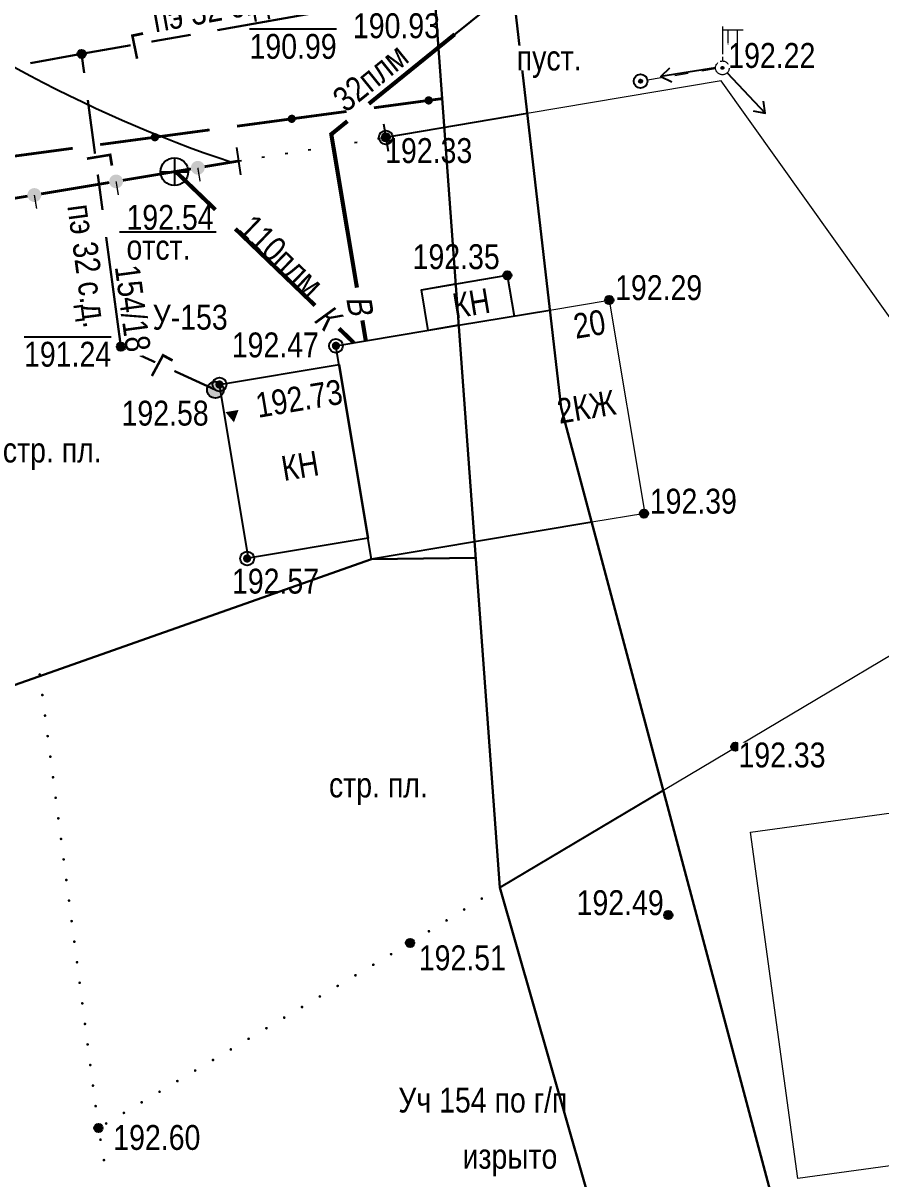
# Model space of a CAD drawing. Header units: millimetres. Extents: x 5990 to 6530, y 11230 to 11520.
# Drawn here: x 6020.99 to 6052.05, y 11453.14 to 11494.96 of the extents above; entities that cross this region are included whole.
import ezdxf
from ezdxf.enums import TextEntityAlignment as Align

# ---------------------------------------------------------------- set-up
doc = ezdxf.new("R2010")
doc.units = ezdxf.units.MM
doc.header["$PDMODE"] = 32
doc.header["$PDSIZE"] = 0.5
for name, pattern in [('71999999', [1.7, 0.2, -1.5]), ('ACAD_ISO07W100', [3, 0, -3]), ('g5_01x1', [1, 0.5, -0.5]), ('g5_122', [5, 4, -1]), ('T_03.LINE', [1, 1, 0])]:
    doc.linetypes.add(name, pattern=pattern)
for name, color, linetype in [('03 ЗДАНИЯ И ИХ ЧАСТИ', 7, 'Continuous'), ('04 ПРОМЫШЛЕННЫЕ И СОЦ.-КУЛЬТ. ОБЪЕКТЫ', 7, 'Continuous'), ('05 ГАЗОПРОВОД', 7, 'Continuous'), ('06 ВОДОПРОВОД', 7, 'Continuous'), ('08 ЛЭП', 7, 'Continuous'), ('09 СВЯЗЬ', 7, 'Continuous'), ('10 КАНАЛИЗАЦИЯ', 7, 'Continuous'), ('15 РЕЛЬЕФ', 7, 'Continuous'), ('17 ОГРАЖДЕНИЯ', 7, 'Continuous')]:
    doc.layers.add(name, color=color, linetype=linetype)
doc.layers.add('18 ГРАНИЦА ТОПОСЪЕМКИ', color=7, linetype='Continuous', plot=False)
doc.styles.add('Д-431', font='ARIALNI_1.TTF', dxfattribs={"height": 0.9})
doc.styles.add('Р-131', font='ARIALN.TTF')
doc.linetypes.add('g5_474_1a', pattern='A,1,-0.25,[28,GUGK_2005.shx,S=1,R=0,X=0,Y=0],-0.25,1', length=2.5)

# ---------------------------------------------------------------- blocks, each defined once
blk = doc.blocks.new('82004000')
at = {"color": 7}
blk.add_line((0, 1), (0, -1), dxfattribs=at)
blk = doc.blocks.new('*U45')
blk.add_lwpolyline([(-3.984, -4.356), (3.016, -4.356)])
at = {"style": 'Д-431'}
blk.add_attdef('Z1', text='', height=1.8, dxfattribs=at).set_placement((-3.469, -2.404), align=Align.TOP_LEFT)
for tag, p in [('Z2', (-3.469, -6.373)), ('Z3', (-3.418, -8.366)), ('Z4', (-3.418, -10.432))]:
    blk.add_attdef(tag, p, '', height=1.8, dxfattribs=at)
blk.add_wipeout([(-0.114, -0.994), (-0.174, -0.985), (-0.244, -0.97), (-0.278, -0.961), (-0.356, -0.935), (-0.414, -0.91), (-0.492, -0.871), (-0.567, -0.824), (-0.619, -0.785), (-0.671, -0.741), (-0.711, -0.704), (-0.773, -0.635), (-0.798, -0.602), (-0.831, -0.556), (-0.864, -0.503), (-0.898, -0.44), (-0.936, -0.353), (-0.951, -0.308), (-0.966, -0.257), (-0.984, -0.18), (-0.995, -0.101), (-1, -0.027), (-0.999, 0.035), (-0.994, 0.11), (-0.988, 0.157), (-0.98, 0.197), (-0.962, 0.272), (-0.95, 0.312), (-0.936, 0.351), (-0.92, 0.391), (-0.901, 0.433), (-0.879, 0.478), (-0.872, 0.489), (-0.863, 0.505), (-0.855, 0.519), (-0.848, 0.53), (-0.838, 0.546), (-0.829, 0.559), (-0.818, 0.575), (-0.809, 0.588), (-0.802, 0.598), (-0.793, 0.609), (-0.769, 0.64), (-0.76, 0.65), (-0.749, 0.662), (-0.741, 0.671), (-0.729, 0.684), (-0.722, 0.692), (-0.711, 0.703), (-0.7, 0.714), (-0.687, 0.726), (-0.673, 0.739), (-0.665, 0.747), (-0.646, 0.763), (-0.636, 0.771), (-0.624, 0.782), (-0.61, 0.792), (-0.598, 0.802), (-0.584, 0.812), (-0.564, 0.826), (-0.554, 0.833), (-0.531, 0.847), (-0.518, 0.856), (-0.505, 0.863), (-0.49, 0.872), (-0.472, 0.881), (-0.461, 0.887), (-0.445, 0.896), (-0.427, 0.904), (-0.363, 0.932), (-0.333, 0.943), (-0.306, 0.952), (-0.267, 0.964), (-0.22, 0.976), (-0.158, 0.987), (-0.104, 0.995), (0, 1), (0.098, 0.995), (0.161, 0.987), (0.22, 0.975), (0.304, 0.953), (0.363, 0.932), (0.482, 0.876), (0.56, 0.829), (0.633, 0.774), (0.732, 0.682), (0.806, 0.593), (0.855, 0.518), (0.941, 0.339), (0.977, 0.213), (0.991, 0.132), (0.997, 0.071), (1, 0.015), (0.997, -0.08), (0.974, -0.226), (0.944, -0.33), (0.911, -0.413), (0.883, -0.469), (0.859, -0.512), (0.824, -0.566), (0.792, -0.611), (0.757, -0.653), (0.718, -0.696), (0.664, -0.748), (0.632, -0.775), (0.596, -0.803), (0.545, -0.838), (0.498, -0.867), (0.428, -0.904), (0.381, -0.925), (0.309, -0.951), (0.237, -0.972), (0.178, -0.984), (0.069, -0.998), (-0.048, -0.999)])
for points in [[(0, 1), (0, -1)], [(-1, 0), (1, 0)]]:
    blk.add_lwpolyline(points)
blk.add_circle((0, 0), 1)
blk = doc.blocks.new('*U48')
at = {"layer": '10 КАНАЛИЗАЦИЯ', "color": 34, "ltscale": 0.5, "const_width": 0.15}
blk.add_lwpolyline([(6027.957, 11488.212), (6026.547, 11489.567)], dxfattribs=at)
at = {"layer": '10 КАНАЛИЗАЦИЯ', "color": 34, "linetype": 'Continuous', "ltscale": 0.5, "const_width": 0.15}
blk.add_lwpolyline([(6031.563, 11484.748), (6028.678, 11487.52)], dxfattribs=at)
at = {"layer": '10 КАНАЛИЗАЦИЯ', "color": 34, "linetype": 'Continuous', "ltscale": 0.5, "flags": 128}
blk.add_lwpolyline([(6032.969, 11483.397, 0.15, 0.15, 0), (6032.428, 11483.917, 0, 0, 0)], format="xyseb", dxfattribs=at)
at = {"layer": '10 КАНАЛИЗАЦИЯ', "color": 7, "linetype": 'Continuous', "ltscale": 0.5, "style": 'Д-431', "oblique": 10}
blk.add_text('К', height=0.9, rotation=316.1476, dxfattribs=at).set_placement((6031.469, 11484.209))
blk = doc.blocks.new('g5_330')
blk.add_hatch(color=0).paths.add_polyline_path([(0.15, 0, 1), (-0.15, 0, 1)])
at = {"color": 0}
blk.add_circle((0, 0), 0.15, dxfattribs=at)
blk = doc.blocks.new('g5_121_7c')
h = blk.add_hatch(color=0)
edge = h.paths.add_edge_path()
edge.add_arc((0, 0), 0.3, 0, 360)
at = {"color": 0}
blk.add_circle((0, 0), 0.3, dxfattribs=at)
blk = doc.blocks.new('T_03.32.01')
at = {"color": 0, "linetype": 'ACAD_ISO07W100', "lineweight": 0}
blk.add_wipeout([(0.25, 0), (0.217, 0.125), (0.125, 0.217), (0, 0.25), (-0.125, 0.217), (-0.217, 0.125), (-0.25, 0), (-0.217, -0.125), (-0.125, -0.217), (0, -0.25), (0.125, -0.217), (0.217, -0.125)], dxfattribs=at)
at = {"linetype": 'T_03.LINE', "lineweight": -2}
h = blk.add_hatch(color=0, dxfattribs=at)
h.dxf.hatch_style = 1
h.paths.add_polyline_path([(0.05, 0, 1), (-0.05, 0, 1)])
at = {"color": 0, "linetype": 'T_03.LINE', "lineweight": -2}
blk.add_circle((0, 0), 0.25, dxfattribs=at)
at = {"color": 0, "linetype": 'T_03.LINE', "lineweight": 0}
blk.add_circle((0, 0), 0.05, dxfattribs=at)
blk = doc.blocks.new('*U116')
at = {"color": 0, "linetype": 'T_03.LINE', "lineweight": -2}
blk.add_blockref('T_03.32.01', (0, 0), dxfattribs=at)
at = {"color": 0, "linetype": 'ACAD_ISO07W100', "lineweight": 0}
blk.add_wipeout([(0.55, 1.375), (0.55, 0.932), (0.536, 0.865), (0.498, 0.807), (0.44, 0.77), (0.375, 0.757), (0.306, 0.771), (0.25, 0.809), (0.213, 0.866), (0.2, 0.932), (0.2, 1.375)], dxfattribs=at)
at = {"color": 0, "linetype": 'T_03.LINE', "lineweight": -2}
for points in [[(0, 1.5), (0, 0.25)], [(0, 1.375), (0.75, 1.375)]]:
    blk.add_lwpolyline(points, dxfattribs=at)
blk.add_lwpolyline([(0.2, 1.375), (0.2, 0.932, 1), (0.55, 0.932), (0.55, 1.375)], format="xyb", dxfattribs=at)
blk = doc.blocks.new('g5_115_1')
at = {"color": 0}
for points in [[(0, 0), (2, 0)], [(1.647, -0.252), (2, 0), (1.647, 0.252)]]:
    blk.add_lwpolyline(points, dxfattribs=at)
blk = doc.blocks.new('g5_108a')
h = blk.add_hatch(color=0)
edge = h.paths.add_edge_path()
edge.add_arc((0, 0), 0.06, 0, 360)
at = {"color": 0, "lineweight": 25}
blk.add_circle((0, 0), 0.25, dxfattribs=at)
at = {"color": 0}
blk.add_circle((0, 0), 0.06, dxfattribs=at)

msp = doc.modelspace()

# ---------------------------------------------------------------- hatches: boundary and pattern name
at = {"layer": '04 ПРОМЫШЛЕННЫЕ И СОЦ.-КУЛЬТ. ОБЪЕКТЫ', "linetype": 'Continuous', "ltscale": 0.5}
for points in [[(6021.601, 11471.347, 1), (6021.588, 11471.446, 1)], [(6021.698, 11470.603, 1), (6021.685, 11470.702, 1)], [(6021.794, 11469.859, 1), (6021.781, 11469.958, 1)], [(6021.89, 11469.115, 1), (6021.877, 11469.215, 1)], [(6021.987, 11468.372, 1), (6021.974, 11468.471, 1)], [(6022.083, 11467.628, 1), (6022.07, 11467.727, 1)], [(6022.179, 11466.884, 1), (6022.166, 11466.983, 1)], [(6022.276, 11466.14, 1), (6022.263, 11466.239, 1)], [(6022.372, 11465.397, 1), (6022.359, 11465.496, 1)], [(6022.468, 11464.653, 1), (6022.456, 11464.752, 1)], [(6022.565, 11463.909, 1), (6022.552, 11464.008, 1)], [(6022.661, 11463.165, 1), (6022.648, 11463.264, 1)], [(6037.557, 11463.26, 1), (6037.642, 11463.313, 1)], [(6036.919, 11462.866, 1), (6037.004, 11462.919, 1)], [(6022.758, 11462.421, 1), (6022.745, 11462.521, 1)], [(6036.28, 11462.472, 1), (6036.365, 11462.525, 1)], [(6035.642, 11462.078, 1), (6035.727, 11462.131, 1)], [(6022.854, 11461.678, 1), (6022.841, 11461.777, 1)], [(6035.004, 11461.684, 1), (6034.918, 11461.633, 1)], [(6035.004, 11461.684, 1), (6035.089, 11461.737, 1)], [(6022.95, 11460.934, 1), (6022.937, 11461.033, 1)], [(6034.359, 11461.301, 1), (6034.273, 11461.25, 1)], [(6033.069, 11460.536, 1), (6032.983, 11460.484, 1)], [(6033.714, 11460.919, 1), (6033.628, 11460.867, 1)], [(6023.047, 11460.19, 1), (6023.034, 11460.289, 1)], [(6032.425, 11460.153, 1), (6032.339, 11460.101, 1)], [(6031.78, 11459.77, 1), (6031.694, 11459.719, 1)], [(6023.143, 11459.446, 1), (6023.13, 11459.545, 1)], [(6031.135, 11459.387, 1), (6031.049, 11459.336, 1)], [(6030.49, 11459.004, 1), (6030.404, 11458.953, 1)], [(6023.239, 11458.702, 1), (6023.226, 11458.802, 1)], [(6029.845, 11458.621, 1), (6029.759, 11458.57, 1)], [(6023.336, 11457.959, 1), (6023.323, 11458.058, 1)], [(6029.2, 11458.238, 1), (6029.114, 11458.187, 1)], [(6028.556, 11457.855, 1), (6028.47, 11457.804, 1)], [(6023.432, 11457.215, 1), (6023.419, 11457.314, 1)], [(6027.911, 11457.472, 1), (6027.825, 11457.421, 1)], [(6027.266, 11457.089, 1), (6027.18, 11457.038, 1)], [(6023.528, 11456.471, 1), (6023.516, 11456.57, 1)], [(6026.621, 11456.706, 1), (6026.535, 11456.655, 1)], [(6025.331, 11455.94, 1), (6025.245, 11455.889, 1)], [(6025.976, 11456.323, 1), (6025.89, 11456.272, 1)], [(6023.625, 11455.727, 1), (6023.612, 11455.826, 1)], [(6024.686, 11455.557, 1), (6024.6, 11455.506, 1)], [(6024.042, 11455.174, 1), (6023.956, 11455.123, 1)], [(6023.721, 11454.984, 1), (6023.708, 11455.083, 1)], [(6023.785, 11454.612, 1), (6023.802, 11454.513, 1)], [(6023.911, 11453.872, 1), (6023.928, 11453.774, 1)]]:
    msp.add_hatch(color=256, dxfattribs=at).paths.add_polyline_path(points, flags=0)
at = {"layer": '09 СВЯЗЬ', "linetype": 'Continuous', "ltscale": 0.5}
for points in [[(6035.526, 11492.148, 1), (6035.824, 11492.188, 1)], [(6030.571, 11491.482, 1), (6030.868, 11491.522, 1)], [(6025.615, 11490.816, 1), (6025.913, 11490.856, 1)]]:
    msp.add_hatch(color=5, dxfattribs=at).paths.add_polyline_path(points, flags=0)
at = {"layer": '15 РЕЛЬЕФ'}
h = msp.add_hatch(color=256, dxfattribs=at)
edge = h.paths.add_edge_path()
edge.add_arc((6034.126, 11490.828), 0.15, 0, 360)
h = msp.add_hatch(color=256, dxfattribs=at)
edge = h.paths.add_edge_path()
edge.add_arc((6032.319, 11483.289), 0.15, 0, 360)
h = msp.add_hatch(color=256, dxfattribs=at)
edge = h.paths.add_edge_path()
edge.add_arc((6028.102, 11481.889), 0.15, 0, 360)
h = msp.add_hatch(color=256, dxfattribs=at)
edge = h.paths.add_edge_path()
edge.add_arc((6029.104, 11475.592), 0.15, 0, 360)
at = {"layer": '17 ОГРАЖДЕНИЯ', "linetype": 'Continuous', "ltscale": 0.5}
msp.add_hatch(color=256, dxfattribs=at).paths.add_polyline_path([(6021.647, 11488.786, 1), (6021.153, 11488.704, 1)], flags=0)

# ---------------------------------------------------------------- linework, layer by layer
at = {"layer": '03 ЗДАНИЯ И ИХ ЧАСТИ', "color": 7}
for points in [[(6035.661, 11483.847), (6035.415, 11485.32), (6038.524, 11485.84), (6038.77, 11484.367)], [(6036.762, 11484.031), (6035.661, 11483.847), (6035.415, 11485.32), (6036.653, 11485.527)], [(6036.762, 11484.031), (6040.069, 11484.584)], [(6037.336, 11476.192), (6033.609, 11475.569), (6032.319, 11483.289), (6036.762, 11484.031)], [(6041.585, 11476.902), (6037.336, 11476.192)]]:
    msp.add_lwpolyline(points, dxfattribs=at)
at = {"layer": '03 ЗДАНИЯ И ИХ ЧАСТИ', "color": 7, "lineweight": 15}
msp.add_lwpolyline([(6040.069, 11484.584), (6042.213, 11484.943), (6043.504, 11477.223), (6041.585, 11476.902)], dxfattribs=at)
at = {"layer": '03 ЗДАНИЯ И ИХ ЧАСТИ', "color": 7}
msp.add_lwpolyline([(6032.432, 11482.613), (6033.483, 11476.324), (6029.153, 11475.6), (6028.102, 11481.889)], close=True, dxfattribs=at)
at = {"layer": '03 ЗДАНИЯ И ИХ ЧАСТИ', "color": 7, "lineweight": 15, "extrusion": (0.007592, 0.001042, 0.999971), "elevation": 250.14}
msp.add_lwpolyline([(6045.692, 11465.435), (6056.164, 11466.873), (6057.886, 11454.338), (6047.413, 11452.9)], close=True, dxfattribs=at)
at = {"layer": '03 ЗДАНИЯ И ИХ ЧАСТИ', "color": 7}
msp.add_solid([(6028.626, 11480.519), (6028.32, 11480.889), (6028.794, 11480.968)], dxfattribs=at)
at = {"layer": '04 ПРОМЫШЛЕННЫЕ И СОЦ.-КУЛЬТ. ОБЪЕКТЫ', "ltscale": 0.5, "flags": 128}
for points in [[(6035.004, 11461.684), (6034.961, 11461.659)], [(6035.004, 11461.684), (6035.047, 11461.711)], [(6023.721, 11454.984), (6023.715, 11455.033)]]:
    msp.add_lwpolyline(points, dxfattribs=at)
at = {"layer": '06 ВОДОПРОВОД', "color": 82, "linetype": 'Continuous', "ltscale": 0.5, "const_width": 0.15}
msp.add_lwpolyline([(6033.511, 11492.045), (6036.621, 11494.561)], dxfattribs=at)
at = {"layer": '06 ВОДОПРОВОД', "color": 82, "linetype": 'Continuous', "ltscale": 0.5}
msp.add_lwpolyline([(6033.079, 11485.393, 0.15, 0.15, 0), (6032.151, 11490.944, 0.15, 0.15, 0), (6032.734, 11491.416, 0, 0, 0)], format="xyseb", dxfattribs=at)
at = {"layer": '06 ВОДОПРОВОД', "color": 82, "linetype": 'Continuous', "ltscale": 0.5, "flags": 128}
msp.add_lwpolyline([(6033.4, 11483.469, 0.15, 0.15, 0), (6033.277, 11484.209, 0, 0, 0)], format="xyseb", dxfattribs=at)
at = {"layer": '09 СВЯЗЬ', "color": 5, "linetype": 'Continuous', "ltscale": 0.5, "const_width": 0.1}
msp.add_lwpolyline([(6033.693, 11491.901), (6035.675, 11492.168), (6036.162, 11492.233)], dxfattribs=at)
at = {"layer": '09 СВЯЗЬ', "color": 5, "linetype": 'Continuous', "ltscale": 0.5}
for points in [[(6028.737, 11491.235, 0.1, 0.1, 0), (6030.72, 11491.502, 0.1, 0.1, 0), (6032.702, 11491.768, 0, 0, 0)], [(6023.782, 11490.57, 0.1, 0.1, 0), (6025.764, 11490.836, 0.1, 0.1, 0), (6027.746, 11491.102, 0, 0, 0)], [(6018.831, 11489.876, 0.1, 0.1, 0), (6019.536, 11489.999, 0.1, 0.1, 0), (6020.809, 11490.17, 0.1, 0.1, 0), (6022.791, 11490.436, 0, 0, 0)]]:
    msp.add_lwpolyline(points, format="xyseb", dxfattribs=at)
at = {"layer": '15 РЕЛЬЕФ'}
for p in [(6034.126, 11490.828), (6032.319, 11483.289), (6028.102, 11481.889), (6029.104, 11475.592)]:
    msp.add_point(p, dxfattribs=at)
at = {"layer": '17 ОГРАЖДЕНИЯ', "color": 7, "linetype": 'g5_474_1a', "lineweight": 25}
for points in [[(6039.246, 11491.693), (6034.126, 11490.828)], [(6038.25, 11463.689), (6044.174, 11467.207)]]:
    msp.add_lwpolyline(points, dxfattribs=at)
at = {"layer": '17 ОГРАЖДЕНИЯ', "color": 7, "linetype": '71999999', "ltscale": 0.5, "flags": 128}
msp.add_lwpolyline([(6028.798, 11489.976), (6034.126, 11490.828)], dxfattribs=at)
at = {"layer": '17 ОГРАЖДЕНИЯ', "color": 7, "linetype": 'Continuous', "ltscale": 0.5}
for points, const_width in [([(6024.113, 11489.196), (6021.647, 11488.786)], 0.1), ([(6021.153, 11488.704), (6018.687, 11488.294)], 0.1), ([(6021.4, 11488.745), (6021.482, 11488.252)], 0.05)]:
    msp.add_lwpolyline(points, dxfattribs=dict(at, const_width=const_width))
at = {"layer": '18 ГРАНИЦА ТОПОСЪЕМКИ', "color": 2, "lineweight": 30}
msp.add_lwpolyline([(6177.394, 11250), (6177.354, 11251.127), (6230.217, 11254.348), (6230.438, 11250), (6250, 11250), (6250, 11287.814), (6144.051, 11279.777), (6141.969, 11323.791), (6250, 11335.292), (6250, 11363.999), (6137.205, 11353.136), (6133.809, 11409.649), (6133.809, 11409.649), (6250, 11418.784), (6250, 11500), (6204.091, 11500), (6235.857, 11452.28), (6132.003, 11438.928), (6138.306, 11500), (6038.284, 11500), (6040.478, 11481.045), (6051.473, 11439.881), (6064.107, 11378.144), (6068.931, 11250)], close=True, dxfattribs=at)

# ---------------------------------------------------------------- block references
at = {"layer": '05 ГАЗОПРОВОД'}
for p in [(6023.111, 11493.852), (6024.531, 11483.258)]:
    msp.add_blockref('g5_330', p, dxfattribs=at)
at = {"layer": '05 ГАЗОПРОВОД', "color": 1, "lineweight": 30}
msp.add_blockref('g5_121_7c', (6027.956, 11481.694), dxfattribs=at)
at = {"layer": '08 ЛЭП', "color": 7, "lineweight": 15, "rotation": 61.20292780669515}
msp.add_blockref('g5_108a', (6043.35, 11492.863), dxfattribs=at)
at = {"layer": '10 КАНАЛИЗАЦИЯ', "color": 0, "xscale": 0.5, "yscale": 0.5, "zscale": 0.5}
msp.add_blockref('*U45', (6026.471, 11489.589), dxfattribs=at).add_auto_attribs({'Z1': '192.54', 'Z2': 'отст.'})
at = {"layer": '15 РЕЛЬЕФ', "rotation": 359.7577172586628}
for p in [(6034.126, 11490.828, 190.427), (6038.524, 11485.84, 190.427)]:
    msp.add_blockref('g5_330', p, dxfattribs=at)
at = {"layer": '15 РЕЛЬЕФ', "color": 7, "lineweight": 15, "rotation": 359.7577172586628}
for p in [(6042.213, 11484.943, 190.427), (6043.471, 11477.217, 190.427)]:
    msp.add_blockref('g5_330', p, dxfattribs=at)
at = {"layer": '15 РЕЛЬЕФ', "color": 7, "lineweight": 15}
msp.add_blockref('g5_330', (6046.78, 11468.78), dxfattribs=at)
at = {"layer": '15 РЕЛЬЕФ', "color": 7}
for p in [(6044.351, 11462.689), (6035.004, 11461.684), (6023.721, 11454.984)]:
    msp.add_blockref('g5_330', p, dxfattribs=at)
at = {"layer": '17 ОГРАЖДЕНИЯ', "color": 0, "xscale": 0.5, "yscale": 0.5, "zscale": 0.5}
for p, rotation in [((6034.126, 11490.828), 10.32993551107453), ((6034.126, 11490.828), 10.32993551107453), ((6028.803, 11489.966), 188.6919433009055)]:
    msp.add_blockref('82004000', p, dxfattribs=dict(at, rotation=rotation))

# ---------------------------------------------------------------- texts
at = {"layer": '03 ЗДАНИЯ И ИХ ЧАСТИ', "color": 7, "style": 'Р-131'}
msp.add_text('У-153', height=0.9, dxfattribs=at).set_placement((6025.683, 11483.873))
msp.add_text('192.73', height=0.9, rotation=9.4894, dxfattribs=at).set_placement((6029.502, 11480.68))
at = {"layer": '03 ЗДАНИЯ И ИХ ЧАСТИ', "char_height": 0.9, "width": 0.32354, "attachment_point": 5, "rotation": 9.4894, "style": 'Р-131'}
for insert in [(6037.22, 11484.831), (6031.02, 11478.948)]:
    msp.add_mtext('КН', dxfattribs=dict(at, insert=insert))
at = {"layer": '03 ЗДАНИЯ И ИХ ЧАСТИ', "color": 1, "lineweight": 25, "insert": (6040.857, 11484.429), "char_height": 0.9, "width": 0.49184, "attachment_point": 1, "rotation": 9.2647, "style": 'Д-431'}
msp.add_mtext('20', dxfattribs=at)
at = {"layer": '04 ПРОМЫШЛЕННЫЕ И СОЦ.-КУЛЬТ. ОБЪЕКТЫ', "style": 'Д-431'}
for s, p in [('стр. пл.', (6022.048, 11479.381)), ('стр. пл.', (6033.857, 11467.263)), ('изрыто', (6038.619, 11453.826))]:
    msp.add_text(s, height=0.9, dxfattribs=at).set_placement(p, align=Align.MIDDLE)
msp.add_text('Уч 154 по г/п', height=0.9, dxfattribs=at).set_placement((6034.576, 11455.546))
at = {"layer": '06 ВОДОПРОВОД', "style": 'Д-431'}
msp.add_text('32плм', height=0.9, rotation=38.981, dxfattribs=at).set_placement((6032.679, 11491.703))
at = {"layer": '06 ВОДОПРОВОД', "color": 7, "linetype": 'Continuous', "ltscale": 0.5, "style": 'Д-431', "oblique": 10}
msp.add_text('В', height=0.9, rotation=279.4894, dxfattribs=at).set_placement((6032.685, 11485.021))
at = {"layer": '10 КАНАЛИЗАЦИЯ', "color": 7, "style": 'Д-431'}
msp.add_text('110плм', height=0.9, rotation=316.1476, dxfattribs=at).set_placement((6028.74, 11487.46))
at = {"layer": '15 РЕЛЬЕФ', "lineweight": 25, "style": 'Д-431'}
for s, p in [('192.33', (6034.101, 11489.903)), ('192.33', (6034.101, 11489.903)), ('192.35', (6035.096, 11486.063)), ('192.47', (6028.548, 11482.871)), ('192.58', (6024.558, 11480.402)), ('192.57', (6028.556, 11474.323))]:
    msp.add_text(s, height=0.9, dxfattribs=at).set_placement(p)
at = {"layer": '15 РЕЛЬЕФ', "color": 7, "style": 'Д-431'}
for s, p in [('192.49', (6041.033, 11462.689)), ('192.51', (6035.319, 11460.694)), ('192.60', (6024.258, 11454.194))]:
    msp.add_text(s, height=0.9, dxfattribs=at).set_placement(p)

# ---------------------------------------------------------------- next in the draw order: hatches: boundary and pattern name
at = {"layer": '17 ОГРАЖДЕНИЯ', "linetype": 'Continuous', "ltscale": 0.5}
for points in [[(6027.565, 11489.771, 1), (6027.072, 11489.689, 1)], [(6024.606, 11489.278, 1), (6024.113, 11489.196, 1)]]:
    msp.add_hatch(color=256, dxfattribs=at).paths.add_polyline_path(points, flags=0)

# ---------------------------------------------------------------- next in the draw order: linework, layer by layer
at = {"layer": '05 ГАЗОПРОВОД', "color": 1, "linetype": 'g5_122', "lineweight": 30}
for points in [[(6000, 11489.577), (6006.514, 11490.782), (6023.111, 11493.852), (6032.527, 11495.501)], [(6027.956, 11481.694), (6024.531, 11483.258), (6023.111, 11493.852)]]:
    msp.add_lwpolyline(points, dxfattribs=at)
at = {"layer": '15 РЕЛЬЕФ', "color": 34, "linetype": 'Continuous', "ltscale": 0.5}
msp.add_lwpolyline([(6028.513, 11489.928, -0.087673), (6013.777, 11497.959)], format="xyb", dxfattribs=at)
at = {"layer": '17 ОГРАЖДЕНИЯ', "color": 7, "linetype": 'Continuous', "ltscale": 0.5, "flags": 128}
msp.add_lwpolyline([(6028.798, 11489.976, 0.1, 0.1, 0), (6027.565, 11489.771, 0, 0, 0)], format="xyseb", dxfattribs=at)
at = {"layer": '17 ОГРАЖДЕНИЯ', "color": 7, "linetype": 'Continuous', "ltscale": 0.5}
for points, const_width in [([(6027.072, 11489.689), (6024.606, 11489.278)], 0.1), ([(6027.319, 11489.73), (6027.401, 11489.236)], 0.05), ([(6024.359, 11489.237), (6024.441, 11488.744)], 0.05)]:
    msp.add_lwpolyline(points, dxfattribs=dict(at, const_width=const_width))
at = {"layer": '18 ГРАНИЦА ТОПОСЪЕМКИ', "color": 2, "lineweight": 30}
msp.add_lwpolyline([(6057.974, 11500), (6000.338, 11500), (6000, 11500), (6000, 11466.644), (6016.111, 11469.409), (6033.609, 11475.569), (6037.378, 11475.615)], dxfattribs=at)

# ---------------------------------------------------------------- next in the draw order: block references
at = {"layer": '10 КАНАЛИЗАЦИЯ', "color": 34}
msp.add_blockref('*U48', (0, 0), dxfattribs=at)

# ---------------------------------------------------------------- next in the draw order: texts
at = {"layer": '05 ГАЗОПРОВОД', "color": 7, "char_height": 0.9, "width": 2.79789, "attachment_point": 1, "line_spacing_factor": 0.6, "style": 'Д-431', "bg_fill": 3, "box_fill_scale": 1, "bg_fill_color": 256, "bg_fill_transparency": 0}
for s, insert in [('{\\O190.93}', (6032.934, 11495.32)), ('{\\O190.99}', (6029.191, 11494.573)), ('{\\O191.24}', (6021.027, 11483.434))]:
    msp.add_mtext(s, dxfattribs=dict(at, insert=insert))
at = {"layer": '05 ГАЗОПРОВОД', "color": 7, "char_height": 0.9, "attachment_point": 1, "line_spacing_factor": 0.6, "style": 'Д-431', "bg_fill": 3, "box_fill_scale": 1, "bg_fill_color": 256, "bg_fill_transparency": 0}
for s, insert, width, rotation in [('Г', (6024.171, 11490.334), 0.75892, 279.3639), ('пэ 32 с.д.', (6023.485, 11488.469), 4.44998, 277.6061), ('Г', (6025.969, 11483.049), 0.75892, 331.6096)]:
    msp.add_mtext(s, dxfattribs=dict(at, insert=insert, width=width, rotation=rotation))

# ---------------------------------------------------------------- next in the draw order: linework, layer by layer
at = {"layer": '06 ВОДОПРОВОД', "color": 82, "linetype": 'g5_122', "lineweight": 30, "flags": 128}
msp.add_lwpolyline([(6038.719, 11496.243), (6036.027, 11494.081)], dxfattribs=at)
at = {"layer": '18 ГРАНИЦА ТОПОСЪЕМКИ', "color": 2, "lineweight": 30}
msp.add_lwpolyline([(6250, 11500), (6035.594, 11500), (6038.25, 11463.689), (6049.231, 11425.375), (6059.094, 11391.313), (6062.167, 11250), (6250, 11250)], close=True, dxfattribs=at)

# ---------------------------------------------------------------- next in the draw order: texts
at = {"color": 7, "insert": (6025.202, 11486.268), "char_height": 0.9, "width": 3.3146, "attachment_point": 1, "rotation": 277.6572, "line_spacing_factor": 0.6, "style": 'Д-431', "bg_fill": 3, "box_fill_scale": 1, "bg_fill_color": 256, "bg_fill_transparency": 0}
msp.add_mtext('{\\C4;154/18}', dxfattribs=at)
at = {"layer": '05 ГАЗОПРОВОД', "color": 7, "insert": (6025.614, 11495.511), "char_height": 0.9, "width": 4.44998, "attachment_point": 1, "rotation": 10.2324, "line_spacing_factor": 0.6, "style": 'Д-431', "bg_fill": 3, "box_fill_scale": 1, "bg_fill_color": 256, "bg_fill_transparency": 0}
msp.add_mtext('пэ 32 с.д.', dxfattribs=at)

# ---------------------------------------------------------------- next in the draw order: block references
at = {"layer": '08 ЛЭП', "color": 7, "linetype": 'T_03.LINE', "lineweight": 15}
msp.add_blockref('*U116', (6046.311, 11493.345), dxfattribs=at)

# ---------------------------------------------------------------- next in the draw order: texts
at = {"layer": '03 ЗДАНИЯ И ИХ ЧАСТИ', "color": 7, "lineweight": 25, "insert": (6041.386, 11481.084), "char_height": 0.9, "width": 0.32354, "attachment_point": 5, "rotation": 9.4894, "style": 'Р-131', "bg_fill": 3, "box_fill_scale": 1, "bg_fill_color": 256, "bg_fill_transparency": 0}
msp.add_mtext('2КЖ', dxfattribs=at)
at = {"layer": '05 ГАЗОПРОВОД', "color": 7, "insert": (6024.813, 11494.532), "char_height": 0.9, "width": 0.75892, "attachment_point": 1, "rotation": 11.6464, "line_spacing_factor": 0.6, "style": 'Д-431', "bg_fill": 3, "box_fill_scale": 1, "bg_fill_color": 256, "bg_fill_transparency": 0}
msp.add_mtext('Г', dxfattribs=at)

# ---------------------------------------------------------------- next in the draw order: linework, layer by layer
at = {"layer": '08 ЛЭП', "color": 7, "linetype": 'g5_01x1', "lineweight": 15}
msp.add_lwpolyline([(6046.064, 11493.305), (6043.598, 11492.899)], dxfattribs=at)
at = {"layer": '17 ОГРАЖДЕНИЯ', "color": 7, "linetype": 'g5_474_1a', "lineweight": 15}
msp.add_lwpolyline([(6044.174, 11467.207), (6058.509, 11475.72), (6046.266, 11492.881), (6039.246, 11491.693)], dxfattribs=at)

# ---------------------------------------------------------------- next in the draw order: block references
at = {"layer": '08 ЛЭП', "color": 7, "lineweight": 15, "rotation": 189.2417072619267}
msp.add_blockref('g5_115_1', (6046.061, 11493.35), dxfattribs=at)

# ---------------------------------------------------------------- next in the draw order: texts
at = {"layer": '15 РЕЛЬЕФ', "color": 7, "lineweight": 25, "insert": (6046.524, 11494.245), "char_height": 0.9, "attachment_point": 1, "style": 'Д-431', "bg_fill": 3, "box_fill_scale": 1, "bg_fill_color": 256, "bg_fill_transparency": 0}
msp.add_mtext('192.22', dxfattribs=at)

# ---------------------------------------------------------------- next in the draw order: block references
at = {"layer": '08 ЛЭП', "color": 7, "lineweight": 15, "rotation": 313.3605926054711}
msp.add_blockref('g5_115_1', (6046.483, 11493.163), dxfattribs=at)

# ---------------------------------------------------------------- next in the draw order: texts
at = {"layer": '04 ПРОМЫШЛЕННЫЕ И СОЦ.-КУЛЬТ. ОБЪЕКТЫ', "color": 7, "lineweight": 25, "insert": (6038.864, 11494.151), "char_height": 0.9, "attachment_point": 1, "style": 'Д-431', "bg_fill": 3, "box_fill_scale": 1, "bg_fill_color": 256, "bg_fill_transparency": 0}
msp.add_mtext('пуст.', dxfattribs=at)
at = {"layer": '15 РЕЛЬЕФ', "color": 7, "lineweight": 25, "char_height": 0.9, "attachment_point": 1, "style": 'Д-431', "bg_fill": 3, "box_fill_scale": 1, "bg_fill_color": 256, "bg_fill_transparency": 0}
for s, insert in [('192.29', (6042.426, 11485.843)), ('192.39', (6043.683, 11478.117)), ('192.33', (6046.892, 11468.933))]:
    msp.add_mtext(s, dxfattribs=dict(at, insert=insert))

doc.saveas('drawing.dxf')
